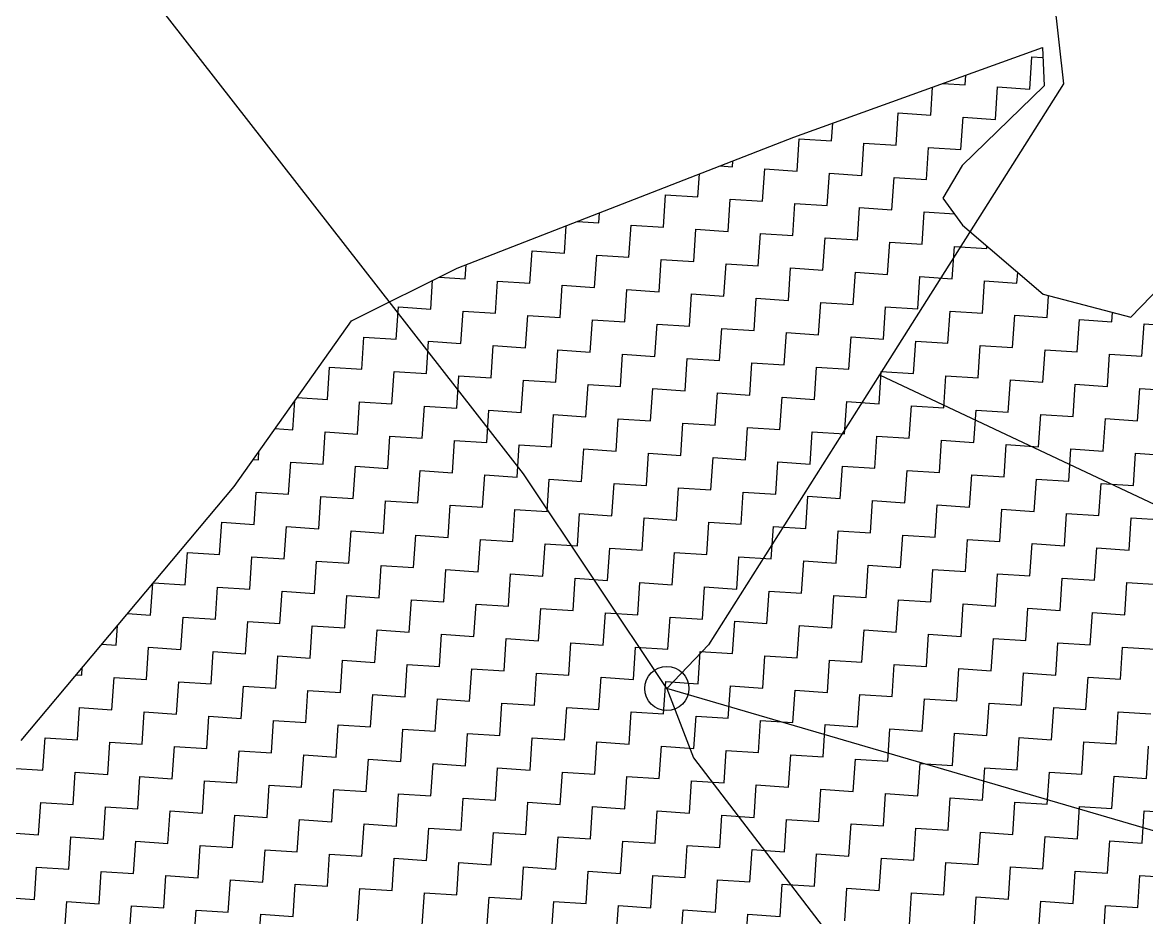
# Model space of a CAD drawing. Header units: metres. Extents: x 286068 to 287358, y 2005630 to 2007098.
# Drawn here: x 286485.4 to 286598.1, y 2006227.9 to 2006317.7 of the extents above; entities that cross this region are included whole.
import ezdxf

# ---------------------------------------------------------------- set-up
doc = ezdxf.new("R2010")
doc.units = ezdxf.units.M
doc.layers.add('POLY_HATCH', color=12, linetype='Continuous')
doc.layers.add('POLY_PARCEL', color=6, linetype='Continuous')

msp = doc.modelspace()

# ---------------------------------------------------------------- linework, layer by layer
msp.add_circle((286550.01, 2006250.86), 2.21)
at = {"layer": 'POLY_HATCH'}
for p, q in [((286562.73, 2006306.16), (286587.67, 2006315.17)), ((286587.67, 2006315.17), (286587.84, 2006311.32)), ((286587.84, 2006311.32), (286579.62, 2006303.33)), ((286528.97, 2006293.03), (286562.73, 2006306.16)), ((286579.62, 2006303.33), (286577.69, 2006300.04)), ((286577.69, 2006300.04), (286579.65, 2006297.35)), ((286596.55, 2006288.12), (286606.18, 2006298.15)), ((286579.65, 2006297.35), (286587.73, 2006290.41)), ((286518.37, 2006287.76), (286528.97, 2006293.03)), ((286587.73, 2006290.41), (286596.55, 2006288.12)), ((286506.6, 2006271.12), (286518.37, 2006287.76)), ((286485.26, 2006245.65), (286506.6, 2006271.12))]:
    msp.add_line(p, q, dxfattribs=at)
at = {"layer": 'POLY_HATCH', "linetype": 'Continuous'}
for p, q in [((286586.41, 2006310.99), (286586.62, 2006314.23)), ((286586.62, 2006314.23), (286587.71, 2006314.16)), ((286579.92, 2006311.42), (286579.99, 2006312.4)), ((286576.47, 2006308.39), (286576.65, 2006311.19)), ((286577.69, 2006311.57), (286579.92, 2006311.42)), ((286582.95, 2006307.96), (286583.16, 2006311.21)), ((286583.16, 2006311.21), (286586.41, 2006310.99)), ((286573.01, 2006305.37), (286573.22, 2006308.61)), ((286573.22, 2006308.61), (286576.47, 2006308.39)), ((286566.52, 2006305.8), (286566.64, 2006307.57)), ((286579.49, 2006304.94), (286579.71, 2006308.18)), ((286579.71, 2006308.18), (286582.95, 2006307.96)), ((286563.07, 2006302.77), (286563.28, 2006306.01)), ((286563.28, 2006306.01), (286566.52, 2006305.8)), ((286569.55, 2006302.34), (286569.77, 2006305.58)), ((286569.77, 2006305.58), (286573.01, 2006305.37)), ((286576.03, 2006301.91), (286576.25, 2006305.15)), ((286576.25, 2006305.15), (286579.49, 2006304.94)), ((286556.58, 2006303.2), (286556.62, 2006303.78)), ((286555.33, 2006303.28), (286556.58, 2006303.2)), ((286559.61, 2006299.74), (286559.83, 2006302.99)), ((286559.83, 2006302.99), (286563.07, 2006302.77)), ((286553.13, 2006300.17), (286553.28, 2006302.49)), ((286566.09, 2006299.31), (286566.31, 2006302.56)), ((286566.31, 2006302.56), (286569.55, 2006302.34)), ((286572.58, 2006298.88), (286572.79, 2006302.13)), ((286572.79, 2006302.13), (286576.03, 2006301.91)), ((286549.67, 2006297.15), (286549.88, 2006300.39)), ((286549.88, 2006300.39), (286553.13, 2006300.17)), ((286556.15, 2006296.72), (286556.37, 2006299.96)), ((286556.37, 2006299.96), (286559.61, 2006299.74)), ((286562.64, 2006296.29), (286562.85, 2006299.53)), ((286562.85, 2006299.53), (286566.09, 2006299.31)), ((286543.19, 2006297.58), (286543.25, 2006298.59)), ((286569.12, 2006295.86), (286569.34, 2006299.1)), ((286569.34, 2006299.1), (286572.58, 2006298.88)), ((286575.6, 2006295.43), (286575.82, 2006298.67)), ((286575.82, 2006298.67), (286578.84, 2006298.47)), ((286539.73, 2006294.55), (286539.91, 2006297.29)), ((286541.03, 2006297.72), (286543.19, 2006297.58)), ((286546.21, 2006294.12), (286546.43, 2006297.36)), ((286546.43, 2006297.36), (286549.67, 2006297.15)), ((286552.7, 2006293.69), (286552.91, 2006296.93)), ((286552.91, 2006296.93), (286556.15, 2006296.72)), ((286559.18, 2006293.26), (286559.4, 2006296.5)), ((286559.4, 2006296.5), (286562.64, 2006296.29)), ((286565.66, 2006292.83), (286565.88, 2006296.07)), ((286565.88, 2006296.07), (286569.12, 2006295.86)), ((286536.27, 2006291.53), (286536.49, 2006294.77)), ((286536.49, 2006294.77), (286539.73, 2006294.55)), ((286572.15, 2006292.4), (286572.36, 2006295.64)), ((286572.36, 2006295.64), (286575.6, 2006295.43)), ((286578.63, 2006291.97), (286578.85, 2006295.21)), ((286578.85, 2006295.21), (286582.09, 2006295)), ((286582.09, 2006295), (286582.1, 2006295.24)), ((286542.76, 2006291.09), (286542.97, 2006294.34)), ((286542.97, 2006294.34), (286546.21, 2006294.12)), ((286549.24, 2006290.66), (286549.45, 2006293.91)), ((286549.45, 2006293.91), (286552.7, 2006293.69)), ((286529.79, 2006291.96), (286529.88, 2006293.39)), ((286555.72, 2006290.23), (286555.94, 2006293.48)), ((286555.94, 2006293.48), (286559.18, 2006293.26)), ((286562.21, 2006289.8), (286562.42, 2006293.05)), ((286562.42, 2006293.05), (286565.66, 2006292.83)), ((286568.69, 2006289.37), (286568.91, 2006292.62)), ((286568.91, 2006292.62), (286572.15, 2006292.4)), ((286585.11, 2006291.54), (286585.19, 2006292.6)), ((286526.33, 2006288.93), (286526.52, 2006291.82)), ((286527.16, 2006292.13), (286529.79, 2006291.96)), ((286532.81, 2006288.5), (286533.03, 2006291.74)), ((286533.03, 2006291.74), (286536.27, 2006291.53)), ((286539.3, 2006288.07), (286539.51, 2006291.31)), ((286539.51, 2006291.31), (286542.76, 2006291.09)), ((286575.17, 2006288.94), (286575.39, 2006292.18)), ((286575.39, 2006292.18), (286578.63, 2006291.97)), ((286581.66, 2006288.51), (286581.87, 2006291.75)), ((286581.87, 2006291.75), (286585.11, 2006291.54)), ((286545.78, 2006287.64), (286546, 2006290.88)), ((286546, 2006290.88), (286549.24, 2006290.66)), ((286552.27, 2006287.21), (286552.48, 2006290.45)), ((286552.48, 2006290.45), (286555.72, 2006290.23)), ((286588.14, 2006288.08), (286588.29, 2006290.27)), ((286522.87, 2006285.9), (286523.09, 2006289.14)), ((286523.09, 2006289.14), (286526.33, 2006288.93)), ((286558.75, 2006286.78), (286558.96, 2006290.02)), ((286558.96, 2006290.02), (286562.21, 2006289.8)), ((286565.23, 2006286.35), (286565.45, 2006289.59)), ((286565.45, 2006289.59), (286568.69, 2006289.37)), ((286571.72, 2006285.92), (286571.93, 2006289.16)), ((286571.93, 2006289.16), (286575.17, 2006288.94)), ((286529.36, 2006285.47), (286529.57, 2006288.71)), ((286529.57, 2006288.71), (286532.81, 2006288.5)), ((286535.84, 2006285.04), (286536.06, 2006288.28)), ((286536.06, 2006288.28), (286539.3, 2006288.07)), ((286578.2, 2006285.49), (286578.42, 2006288.73)), ((286578.42, 2006288.73), (286581.66, 2006288.51)), ((286584.68, 2006285.06), (286584.9, 2006288.3)), ((286584.9, 2006288.3), (286588.14, 2006288.08)), ((286594.62, 2006287.65), (286594.69, 2006288.6)), ((286542.33, 2006284.61), (286542.54, 2006287.85)), ((286542.54, 2006287.85), (286545.78, 2006287.64)), ((286548.81, 2006284.18), (286549.02, 2006287.42)), ((286549.02, 2006287.42), (286552.27, 2006287.21)), ((286555.29, 2006283.75), (286555.51, 2006286.99)), ((286555.51, 2006286.99), (286558.75, 2006286.78)), ((286591.17, 2006284.63), (286591.38, 2006287.87)), ((286591.38, 2006287.87), (286594.62, 2006287.65)), ((286597.65, 2006284.19), (286597.87, 2006287.44)), ((286597.87, 2006287.44), (286601.11, 2006287.22)), ((286519.42, 2006282.88), (286519.63, 2006286.12)), ((286519.63, 2006286.12), (286522.87, 2006285.9)), ((286525.9, 2006282.45), (286526.12, 2006285.69)), ((286526.12, 2006285.69), (286529.36, 2006285.47)), ((286561.78, 2006283.32), (286561.99, 2006286.56)), ((286561.99, 2006286.56), (286565.23, 2006286.35)), ((286568.26, 2006282.89), (286568.48, 2006286.13)), ((286568.48, 2006286.13), (286571.72, 2006285.92)), ((286574.74, 2006282.46), (286574.96, 2006285.7)), ((286574.96, 2006285.7), (286578.2, 2006285.49)), ((286532.38, 2006282.02), (286532.6, 2006285.26)), ((286532.6, 2006285.26), (286535.84, 2006285.04)), ((286538.87, 2006281.58), (286539.08, 2006284.83)), ((286539.08, 2006284.83), (286542.33, 2006284.61)), ((286581.23, 2006282.03), (286581.44, 2006285.27)), ((286581.44, 2006285.27), (286584.68, 2006285.06)), ((286587.71, 2006281.6), (286587.93, 2006284.84)), ((286587.93, 2006284.84), (286591.17, 2006284.63)), ((286545.35, 2006281.15), (286545.57, 2006284.4)), ((286545.57, 2006284.4), (286548.81, 2006284.18)), ((286551.84, 2006280.72), (286552.05, 2006283.97)), ((286552.05, 2006283.97), (286555.29, 2006283.75)), ((286558.32, 2006280.29), (286558.53, 2006283.54)), ((286558.53, 2006283.54), (286561.78, 2006283.32)), ((286594.19, 2006281.17), (286594.41, 2006284.41)), ((286594.41, 2006284.41), (286597.65, 2006284.19)), ((286515.96, 2006279.85), (286516.18, 2006283.09)), ((286516.18, 2006283.09), (286519.42, 2006282.88)), ((286522.44, 2006279.42), (286522.66, 2006282.66)), ((286522.66, 2006282.66), (286525.9, 2006282.45)), ((286564.8, 2006279.86), (286565.02, 2006283.1)), ((286565.02, 2006283.1), (286568.26, 2006282.89)), ((286571.29, 2006279.43), (286571.5, 2006282.67)), ((286571.5, 2006282.67), (286574.74, 2006282.46)), ((286528.93, 2006278.99), (286529.14, 2006282.23)), ((286529.14, 2006282.23), (286532.38, 2006282.02)), ((286535.41, 2006278.56), (286535.63, 2006281.8)), ((286535.63, 2006281.8), (286538.87, 2006281.58)), ((286541.89, 2006278.13), (286542.11, 2006281.37)), ((286542.11, 2006281.37), (286545.35, 2006281.15)), ((286577.77, 2006279), (286577.99, 2006282.24)), ((286577.99, 2006282.24), (286581.23, 2006282.03)), ((286584.25, 2006278.57), (286584.47, 2006281.81)), ((286584.47, 2006281.81), (286587.71, 2006281.6)), ((286590.74, 2006278.14), (286590.95, 2006281.38)), ((286590.95, 2006281.38), (286594.19, 2006281.17)), ((286512.92, 2006280.05), (286515.96, 2006279.85)), ((286548.38, 2006277.7), (286548.59, 2006280.94)), ((286548.59, 2006280.94), (286551.84, 2006280.72)), ((286554.86, 2006277.27), (286555.08, 2006280.51)), ((286555.08, 2006280.51), (286558.32, 2006280.29)), ((286561.35, 2006276.84), (286561.56, 2006280.08)), ((286561.56, 2006280.08), (286564.8, 2006279.86)), ((286597.22, 2006277.71), (286597.44, 2006280.95)), ((286597.44, 2006280.95), (286600.68, 2006280.74)), ((286512.5, 2006276.82), (286512.7, 2006279.74)), ((286518.99, 2006276.39), (286519.2, 2006279.63)), ((286519.2, 2006279.63), (286522.44, 2006279.42)), ((286525.47, 2006275.96), (286525.69, 2006279.2)), ((286525.69, 2006279.2), (286528.93, 2006278.99)), ((286567.83, 2006276.41), (286568.04, 2006279.65)), ((286568.04, 2006279.65), (286571.29, 2006279.43)), ((286574.31, 2006275.98), (286574.53, 2006279.22)), ((286574.53, 2006279.22), (286577.77, 2006279)), ((286531.95, 2006275.53), (286532.17, 2006278.77)), ((286532.17, 2006278.77), (286535.41, 2006278.56)), ((286538.44, 2006275.1), (286538.65, 2006278.34)), ((286538.65, 2006278.34), (286541.89, 2006278.13)), ((286544.92, 2006274.67), (286545.14, 2006277.91)), ((286545.14, 2006277.91), (286548.38, 2006277.7)), ((286580.8, 2006275.55), (286581.01, 2006278.79)), ((286581.01, 2006278.79), (286584.25, 2006278.57)), ((286587.28, 2006275.11), (286587.5, 2006278.36)), ((286587.5, 2006278.36), (286590.74, 2006278.14)), ((286593.76, 2006274.68), (286593.98, 2006277.93)), ((286593.98, 2006277.93), (286597.22, 2006277.71)), ((286510.71, 2006276.94), (286512.5, 2006276.82)), ((286551.41, 2006274.24), (286551.62, 2006277.48)), ((286551.62, 2006277.48), (286554.86, 2006277.27)), ((286557.89, 2006273.81), (286558.1, 2006277.05)), ((286558.1, 2006277.05), (286561.35, 2006276.84)), ((286515.53, 2006273.37), (286515.74, 2006276.61)), ((286515.74, 2006276.61), (286518.99, 2006276.39)), ((286522.01, 2006272.94), (286522.23, 2006276.18)), ((286522.23, 2006276.18), (286525.47, 2006275.96)), ((286528.5, 2006272.5), (286528.71, 2006275.75)), ((286528.71, 2006275.75), (286531.95, 2006275.53)), ((286564.37, 2006273.38), (286564.59, 2006276.62)), ((286564.59, 2006276.62), (286567.83, 2006276.41)), ((286570.86, 2006272.95), (286571.07, 2006276.19)), ((286571.07, 2006276.19), (286574.31, 2006275.98)), ((286577.34, 2006272.52), (286577.55, 2006275.76)), ((286577.55, 2006275.76), (286580.8, 2006275.55)), ((286509.05, 2006273.8), (286509.1, 2006274.66)), ((286534.98, 2006272.07), (286535.2, 2006275.32)), ((286535.2, 2006275.32), (286538.44, 2006275.1)), ((286541.46, 2006271.64), (286541.68, 2006274.89)), ((286541.68, 2006274.89), (286544.92, 2006274.67)), ((286547.95, 2006271.21), (286548.16, 2006274.46)), ((286548.16, 2006274.46), (286551.41, 2006274.24)), ((286583.82, 2006272.09), (286584.04, 2006275.33)), ((286584.04, 2006275.33), (286587.28, 2006275.11)), ((286590.31, 2006271.66), (286590.52, 2006274.9)), ((286590.52, 2006274.9), (286593.76, 2006274.68)), ((286596.79, 2006271.23), (286597.01, 2006274.47)), ((286597.01, 2006274.47), (286600.25, 2006274.25)), ((286508.51, 2006273.83), (286509.05, 2006273.8)), ((286512.07, 2006270.34), (286512.29, 2006273.58)), ((286512.29, 2006273.58), (286515.53, 2006273.37)), ((286554.43, 2006270.78), (286554.65, 2006274.02)), ((286554.65, 2006274.02), (286557.89, 2006273.81)), ((286560.92, 2006270.35), (286561.13, 2006273.59)), ((286561.13, 2006273.59), (286564.37, 2006273.38)), ((286518.56, 2006269.91), (286518.77, 2006273.15)), ((286518.77, 2006273.15), (286522.01, 2006272.94)), ((286525.04, 2006269.48), (286525.26, 2006272.72)), ((286525.26, 2006272.72), (286528.5, 2006272.5)), ((286531.52, 2006269.05), (286531.74, 2006272.29)), ((286531.74, 2006272.29), (286534.98, 2006272.07)), ((286567.4, 2006269.92), (286567.61, 2006273.16)), ((286567.61, 2006273.16), (286570.86, 2006272.95)), ((286573.88, 2006269.49), (286574.1, 2006272.73)), ((286574.1, 2006272.73), (286577.34, 2006272.52)), ((286580.37, 2006269.06), (286580.58, 2006272.3)), ((286580.58, 2006272.3), (286583.82, 2006272.09)), ((286538.01, 2006268.62), (286538.22, 2006271.86)), ((286538.22, 2006271.86), (286541.46, 2006271.64)), ((286544.49, 2006268.19), (286544.71, 2006271.43)), ((286544.71, 2006271.43), (286547.95, 2006271.21)), ((286586.85, 2006268.63), (286587.07, 2006271.87)), ((286587.07, 2006271.87), (286590.31, 2006271.66)), ((286593.33, 2006268.2), (286593.55, 2006271.44)), ((286593.55, 2006271.44), (286596.79, 2006271.23)), ((286508.62, 2006267.31), (286508.83, 2006270.55)), ((286508.83, 2006270.55), (286512.07, 2006270.34)), ((286515.1, 2006266.88), (286515.31, 2006270.12)), ((286515.31, 2006270.12), (286518.56, 2006269.91)), ((286550.97, 2006267.76), (286551.19, 2006271)), ((286551.19, 2006271), (286554.43, 2006270.78)), ((286557.46, 2006267.33), (286557.67, 2006270.57)), ((286557.67, 2006270.57), (286560.92, 2006270.35)), ((286563.94, 2006266.9), (286564.16, 2006270.14)), ((286564.16, 2006270.14), (286567.4, 2006269.92)), ((286521.58, 2006266.45), (286521.8, 2006269.69)), ((286521.8, 2006269.69), (286525.04, 2006269.48)), ((286528.07, 2006266.02), (286528.28, 2006269.26)), ((286528.28, 2006269.26), (286531.52, 2006269.05)), ((286534.55, 2006265.59), (286534.77, 2006268.83)), ((286534.77, 2006268.83), (286538.01, 2006268.62)), ((286570.43, 2006266.47), (286570.64, 2006269.71)), ((286570.64, 2006269.71), (286573.88, 2006269.49)), ((286576.91, 2006266.03), (286577.12, 2006269.28)), ((286577.12, 2006269.28), (286580.37, 2006269.06)), ((286583.39, 2006265.6), (286583.61, 2006268.85)), ((286583.61, 2006268.85), (286586.85, 2006268.63)), ((286541.03, 2006265.16), (286541.25, 2006268.4)), ((286541.25, 2006268.4), (286544.49, 2006268.19)), ((286547.52, 2006264.73), (286547.73, 2006267.97)), ((286547.73, 2006267.97), (286550.97, 2006267.76)), ((286589.88, 2006265.17), (286590.09, 2006268.42)), ((286590.09, 2006268.42), (286593.33, 2006268.2)), ((286596.36, 2006264.74), (286596.58, 2006267.99)), ((286596.58, 2006267.99), (286599.82, 2006267.77)), ((286505.16, 2006264.29), (286505.37, 2006267.53)), ((286505.37, 2006267.53), (286508.62, 2006267.31)), ((286511.64, 2006263.86), (286511.86, 2006267.1)), ((286511.86, 2006267.1), (286515.1, 2006266.88)), ((286518.13, 2006263.42), (286518.34, 2006266.67)), ((286518.34, 2006266.67), (286521.58, 2006266.45)), ((286554, 2006264.3), (286554.22, 2006267.54)), ((286554.22, 2006267.54), (286557.46, 2006267.33)), ((286560.48, 2006263.87), (286560.7, 2006267.11)), ((286560.7, 2006267.11), (286563.94, 2006266.9)), ((286566.97, 2006263.44), (286567.18, 2006266.68)), ((286567.18, 2006266.68), (286570.43, 2006266.47)), ((286524.61, 2006262.99), (286524.82, 2006266.24)), ((286524.82, 2006266.24), (286528.07, 2006266.02)), ((286531.09, 2006262.56), (286531.31, 2006265.81)), ((286531.31, 2006265.81), (286534.55, 2006265.59)), ((286537.58, 2006262.13), (286537.79, 2006265.38)), ((286537.79, 2006265.38), (286541.03, 2006265.16)), ((286573.45, 2006263.01), (286573.67, 2006266.25)), ((286573.67, 2006266.25), (286576.91, 2006266.03)), ((286579.94, 2006262.58), (286580.15, 2006265.82)), ((286580.15, 2006265.82), (286583.39, 2006265.6)), ((286586.42, 2006262.15), (286586.63, 2006265.39)), ((286586.63, 2006265.39), (286589.88, 2006265.17)), ((286501.7, 2006261.26), (286501.92, 2006264.5)), ((286501.92, 2006264.5), (286505.16, 2006264.29)), ((286544.06, 2006261.7), (286544.28, 2006264.95)), ((286544.28, 2006264.95), (286547.52, 2006264.73)), ((286550.54, 2006261.27), (286550.76, 2006264.51)), ((286550.76, 2006264.51), (286554, 2006264.3)), ((286592.9, 2006261.72), (286593.12, 2006264.96)), ((286593.12, 2006264.96), (286596.36, 2006264.74)), ((286508.19, 2006260.83), (286508.4, 2006264.07)), ((286508.4, 2006264.07), (286511.64, 2006263.86)), ((286514.67, 2006260.4), (286514.88, 2006263.64)), ((286514.88, 2006263.64), (286518.13, 2006263.42)), ((286521.15, 2006259.97), (286521.37, 2006263.21)), ((286521.37, 2006263.21), (286524.61, 2006262.99)), ((286557.03, 2006260.84), (286557.24, 2006264.08)), ((286557.24, 2006264.08), (286560.48, 2006263.87)), ((286563.51, 2006260.41), (286563.73, 2006263.65)), ((286563.73, 2006263.65), (286566.97, 2006263.44)), ((286570, 2006259.98), (286570.21, 2006263.22)), ((286570.21, 2006263.22), (286573.45, 2006263.01)), ((286527.64, 2006259.54), (286527.85, 2006262.78)), ((286527.85, 2006262.78), (286531.09, 2006262.56)), ((286534.12, 2006259.11), (286534.34, 2006262.35)), ((286534.34, 2006262.35), (286537.58, 2006262.13)), ((286576.48, 2006259.55), (286576.69, 2006262.79)), ((286576.69, 2006262.79), (286579.94, 2006262.58)), ((286582.96, 2006259.12), (286583.18, 2006262.36)), ((286583.18, 2006262.36), (286586.42, 2006262.15)), ((286498.24, 2006258.23), (286498.45, 2006261.4)), ((286498.51, 2006261.47), (286501.7, 2006261.26)), ((286504.73, 2006257.8), (286504.94, 2006261.04)), ((286504.94, 2006261.04), (286508.19, 2006260.83)), ((286540.6, 2006258.68), (286540.82, 2006261.92)), ((286540.82, 2006261.92), (286544.06, 2006261.7)), ((286547.09, 2006258.25), (286547.3, 2006261.49)), ((286547.3, 2006261.49), (286550.54, 2006261.27)), ((286553.57, 2006257.82), (286553.79, 2006261.06)), ((286553.79, 2006261.06), (286557.03, 2006260.84)), ((286589.45, 2006258.69), (286589.66, 2006261.93)), ((286589.66, 2006261.93), (286592.9, 2006261.72)), ((286595.93, 2006258.26), (286596.15, 2006261.5)), ((286596.15, 2006261.5), (286599.39, 2006261.29)), ((286511.21, 2006257.37), (286511.43, 2006260.61)), ((286511.43, 2006260.61), (286514.67, 2006260.4)), ((286517.7, 2006256.94), (286517.91, 2006260.18)), ((286517.91, 2006260.18), (286521.15, 2006259.97)), ((286524.18, 2006256.51), (286524.39, 2006259.75)), ((286524.39, 2006259.75), (286527.64, 2006259.54)), ((286560.05, 2006257.39), (286560.27, 2006260.63)), ((286560.27, 2006260.63), (286563.51, 2006260.41)), ((286566.54, 2006256.95), (286566.75, 2006260.2)), ((286566.75, 2006260.2), (286570, 2006259.98)), ((286573.02, 2006256.52), (286573.24, 2006259.77)), ((286573.24, 2006259.77), (286576.48, 2006259.55)), ((286530.66, 2006256.08), (286530.88, 2006259.32)), ((286530.88, 2006259.32), (286534.12, 2006259.11)), ((286537.15, 2006255.65), (286537.36, 2006258.89)), ((286537.36, 2006258.89), (286540.6, 2006258.68)), ((286579.51, 2006256.09), (286579.72, 2006259.34)), ((286579.72, 2006259.34), (286582.96, 2006259.12)), ((286585.99, 2006255.66), (286586.2, 2006258.91)), ((286586.2, 2006258.91), (286589.45, 2006258.69)), ((286495.93, 2006258.39), (286498.24, 2006258.23)), ((286501.27, 2006254.78), (286501.49, 2006258.02)), ((286501.49, 2006258.02), (286504.73, 2006257.8)), ((286507.75, 2006254.35), (286507.97, 2006257.59)), ((286507.97, 2006257.59), (286511.21, 2006257.37)), ((286543.63, 2006255.22), (286543.85, 2006258.46)), ((286543.85, 2006258.46), (286547.09, 2006258.25)), ((286550.11, 2006254.79), (286550.33, 2006258.03)), ((286550.33, 2006258.03), (286553.57, 2006257.82)), ((286556.6, 2006254.36), (286556.81, 2006257.6)), ((286556.81, 2006257.6), (286560.05, 2006257.39)), ((286592.47, 2006255.23), (286592.69, 2006258.48)), ((286592.69, 2006258.48), (286595.93, 2006258.26)), ((286494.79, 2006255.21), (286494.92, 2006257.18)), ((286514.24, 2006253.91), (286514.45, 2006257.16)), ((286514.45, 2006257.16), (286517.7, 2006256.94)), ((286520.72, 2006253.48), (286520.94, 2006256.73)), ((286520.94, 2006256.73), (286524.18, 2006256.51)), ((286563.08, 2006253.93), (286563.3, 2006257.17)), ((286563.3, 2006257.17), (286566.54, 2006256.95)), ((286569.56, 2006253.5), (286569.78, 2006256.74)), ((286569.78, 2006256.74), (286573.02, 2006256.52)), ((286493.35, 2006255.3), (286494.79, 2006255.21)), ((286527.21, 2006253.05), (286527.42, 2006256.3)), ((286527.42, 2006256.3), (286530.66, 2006256.08)), ((286533.69, 2006252.62), (286533.9, 2006255.87)), ((286533.9, 2006255.87), (286537.15, 2006255.65)), ((286540.17, 2006252.19), (286540.39, 2006255.43)), ((286540.39, 2006255.43), (286543.63, 2006255.22)), ((286576.05, 2006253.07), (286576.26, 2006256.31)), ((286576.26, 2006256.31), (286579.51, 2006256.09)), ((286582.53, 2006252.64), (286582.75, 2006255.88)), ((286582.75, 2006255.88), (286585.99, 2006255.66)), ((286589.02, 2006252.21), (286589.23, 2006255.45)), ((286589.23, 2006255.45), (286592.47, 2006255.23)), ((286497.81, 2006251.75), (286498.03, 2006254.99)), ((286498.03, 2006254.99), (286501.27, 2006254.78)), ((286504.3, 2006251.32), (286504.51, 2006254.56)), ((286504.51, 2006254.56), (286507.75, 2006254.35)), ((286510.78, 2006250.89), (286511, 2006254.13)), ((286511, 2006254.13), (286514.24, 2006253.91)), ((286546.66, 2006251.76), (286546.87, 2006255)), ((286546.87, 2006255), (286550.11, 2006254.79)), ((286553.14, 2006251.33), (286553.36, 2006254.57)), ((286553.36, 2006254.57), (286556.6, 2006254.36)), ((286559.62, 2006250.9), (286559.84, 2006254.14)), ((286559.84, 2006254.14), (286563.08, 2006253.93)), ((286595.5, 2006251.78), (286595.71, 2006255.02)), ((286595.71, 2006255.02), (286598.96, 2006254.8)), ((286517.27, 2006250.46), (286517.48, 2006253.7)), ((286517.48, 2006253.7), (286520.72, 2006253.48)), ((286523.75, 2006250.03), (286523.96, 2006253.27)), ((286523.96, 2006253.27), (286527.21, 2006253.05)), ((286566.11, 2006250.47), (286566.32, 2006253.71)), ((286566.32, 2006253.71), (286569.56, 2006253.5)), ((286572.59, 2006250.04), (286572.81, 2006253.28)), ((286572.81, 2006253.28), (286576.05, 2006253.07)), ((286490.76, 2006252.22), (286491.33, 2006252.18)), ((286491.33, 2006252.18), (286491.38, 2006252.96)), ((286494.36, 2006248.72), (286494.57, 2006251.96)), ((286494.57, 2006251.96), (286497.81, 2006251.75)), ((286530.23, 2006249.6), (286530.45, 2006252.84)), ((286530.45, 2006252.84), (286533.69, 2006252.62)), ((286536.72, 2006249.17), (286536.93, 2006252.41)), ((286536.93, 2006252.41), (286540.17, 2006252.19)), ((286543.2, 2006248.74), (286543.42, 2006251.98)), ((286543.42, 2006251.98), (286546.66, 2006251.76)), ((286579.08, 2006249.61), (286579.29, 2006252.85)), ((286579.29, 2006252.85), (286582.53, 2006252.64)), ((286585.56, 2006249.18), (286585.77, 2006252.42)), ((286585.77, 2006252.42), (286589.02, 2006252.21)), ((286592.04, 2006248.75), (286592.26, 2006251.99)), ((286592.26, 2006251.99), (286595.5, 2006251.78)), ((286500.84, 2006248.29), (286501.06, 2006251.53)), ((286501.06, 2006251.53), (286504.3, 2006251.32)), ((286507.32, 2006247.86), (286507.54, 2006251.1)), ((286507.54, 2006251.1), (286510.78, 2006250.89)), ((286549.68, 2006248.31), (286549.9, 2006251.55)), ((286549.9, 2006251.55), (286553.14, 2006251.33)), ((286556.17, 2006247.88), (286556.38, 2006251.12)), ((286556.38, 2006251.12), (286559.62, 2006250.9)), ((286513.81, 2006247.43), (286514.02, 2006250.67)), ((286514.02, 2006250.67), (286517.27, 2006250.46)), ((286520.29, 2006247), (286520.51, 2006250.24)), ((286520.51, 2006250.24), (286523.75, 2006250.03)), ((286526.78, 2006246.57), (286526.99, 2006249.81)), ((286526.99, 2006249.81), (286530.23, 2006249.6)), ((286562.65, 2006247.44), (286562.87, 2006250.69)), ((286562.87, 2006250.69), (286566.11, 2006250.47)), ((286569.13, 2006247.01), (286569.35, 2006250.26)), ((286569.35, 2006250.26), (286572.59, 2006250.04)), ((286575.62, 2006246.58), (286575.83, 2006249.83)), ((286575.83, 2006249.83), (286579.08, 2006249.61)), ((286490.9, 2006245.7), (286491.12, 2006248.94)), ((286491.12, 2006248.94), (286494.36, 2006248.72)), ((286497.38, 2006245.27), (286497.6, 2006248.51)), ((286497.6, 2006248.51), (286500.84, 2006248.29)), ((286533.26, 2006246.14), (286533.47, 2006249.38)), ((286533.47, 2006249.38), (286536.72, 2006249.17)), ((286539.74, 2006245.71), (286539.96, 2006248.95)), ((286539.96, 2006248.95), (286543.2, 2006248.74)), ((286546.23, 2006245.28), (286546.44, 2006248.52)), ((286546.44, 2006248.52), (286549.68, 2006248.31)), ((286582.1, 2006246.15), (286582.32, 2006249.4)), ((286582.32, 2006249.4), (286585.56, 2006249.18)), ((286588.59, 2006245.72), (286588.8, 2006248.96)), ((286588.8, 2006248.96), (286592.04, 2006248.75)), ((286595.07, 2006245.29), (286595.28, 2006248.53)), ((286595.28, 2006248.53), (286598.53, 2006248.32)), ((286503.87, 2006244.83), (286504.08, 2006248.08)), ((286504.08, 2006248.08), (286507.32, 2006247.86)), ((286510.35, 2006244.4), (286510.57, 2006247.65)), ((286510.57, 2006247.65), (286513.81, 2006247.43)), ((286552.71, 2006244.85), (286552.93, 2006248.09)), ((286552.93, 2006248.09), (286556.17, 2006247.88)), ((286559.19, 2006244.42), (286559.41, 2006247.66)), ((286559.41, 2006247.66), (286562.65, 2006247.44)), ((286516.83, 2006243.97), (286517.05, 2006247.22)), ((286517.05, 2006247.22), (286520.29, 2006247)), ((286523.32, 2006243.54), (286523.53, 2006246.79)), ((286523.53, 2006246.79), (286526.78, 2006246.57)), ((286529.8, 2006243.11), (286530.02, 2006246.35)), ((286530.02, 2006246.35), (286533.26, 2006246.14)), ((286565.68, 2006243.99), (286565.89, 2006247.23)), ((286565.89, 2006247.23), (286569.13, 2006247.01)), ((286572.16, 2006243.56), (286572.38, 2006246.8)), ((286572.38, 2006246.8), (286575.62, 2006246.58)), ((286578.64, 2006243.13), (286578.86, 2006246.37)), ((286578.86, 2006246.37), (286582.1, 2006246.15)), ((286487.44, 2006242.67), (286487.66, 2006245.91)), ((286487.66, 2006245.91), (286490.9, 2006245.7)), ((286493.93, 2006242.24), (286494.14, 2006245.48)), ((286494.14, 2006245.48), (286497.38, 2006245.27)), ((286536.29, 2006242.68), (286536.5, 2006245.92)), ((286536.5, 2006245.92), (286539.74, 2006245.71)), ((286542.77, 2006242.25), (286542.98, 2006245.49)), ((286542.98, 2006245.49), (286546.23, 2006245.28)), ((286585.13, 2006242.7), (286585.34, 2006245.94)), ((286585.34, 2006245.94), (286588.59, 2006245.72)), ((286591.61, 2006242.27), (286591.83, 2006245.51)), ((286591.83, 2006245.51), (286595.07, 2006245.29)), ((286500.41, 2006241.81), (286500.63, 2006245.05)), ((286500.63, 2006245.05), (286503.87, 2006244.83)), ((286506.89, 2006241.38), (286507.11, 2006244.62)), ((286507.11, 2006244.62), (286510.35, 2006244.4)), ((286513.38, 2006240.95), (286513.59, 2006244.19)), ((286513.59, 2006244.19), (286516.83, 2006243.97)), ((286549.25, 2006241.82), (286549.47, 2006245.06)), ((286549.47, 2006245.06), (286552.71, 2006244.85)), ((286555.74, 2006241.39), (286555.95, 2006244.63)), ((286555.95, 2006244.63), (286559.19, 2006244.42)), ((286562.22, 2006240.96), (286562.44, 2006244.2)), ((286562.44, 2006244.2), (286565.68, 2006243.99)), ((286598.1, 2006241.84), (286598.31, 2006245.08)), ((286484.2, 2006242.88), (286487.44, 2006242.67)), ((286519.86, 2006240.52), (286520.08, 2006243.76)), ((286520.08, 2006243.76), (286523.32, 2006243.54)), ((286526.35, 2006240.09), (286526.56, 2006243.33)), ((286526.56, 2006243.33), (286529.8, 2006243.11)), ((286532.83, 2006239.66), (286533.04, 2006242.9)), ((286533.04, 2006242.9), (286536.29, 2006242.68)), ((286568.7, 2006240.53), (286568.92, 2006243.77)), ((286568.92, 2006243.77), (286572.16, 2006243.56)), ((286575.19, 2006240.1), (286575.4, 2006243.34)), ((286575.4, 2006243.34), (286578.64, 2006243.13)), ((286581.67, 2006239.67), (286581.89, 2006242.91)), ((286581.89, 2006242.91), (286585.13, 2006242.7)), ((286490.47, 2006239.21), (286490.68, 2006242.45)), ((286490.68, 2006242.45), (286493.93, 2006242.24)), ((286496.95, 2006238.78), (286497.17, 2006242.02)), ((286497.17, 2006242.02), (286500.41, 2006241.81)), ((286539.31, 2006239.23), (286539.53, 2006242.47)), ((286539.53, 2006242.47), (286542.77, 2006242.25)), ((286545.8, 2006238.8), (286546.01, 2006242.04)), ((286546.01, 2006242.04), (286549.25, 2006241.82)), ((286588.16, 2006239.24), (286588.37, 2006242.48)), ((286588.37, 2006242.48), (286591.61, 2006242.27)), ((286594.64, 2006238.81), (286594.85, 2006242.05)), ((286594.85, 2006242.05), (286598.1, 2006241.84)), ((286503.44, 2006238.35), (286503.65, 2006241.59)), ((286503.65, 2006241.59), (286506.89, 2006241.38)), ((286509.92, 2006237.92), (286510.14, 2006241.16)), ((286510.14, 2006241.16), (286513.38, 2006240.95)), ((286516.4, 2006237.49), (286516.62, 2006240.73)), ((286516.62, 2006240.73), (286519.86, 2006240.52)), ((286552.28, 2006238.36), (286552.49, 2006241.61)), ((286552.49, 2006241.61), (286555.74, 2006241.39)), ((286558.76, 2006237.93), (286558.98, 2006241.18)), ((286558.98, 2006241.18), (286562.22, 2006240.96)), ((286565.25, 2006237.5), (286565.46, 2006240.75)), ((286565.46, 2006240.75), (286568.7, 2006240.53)), ((286522.89, 2006237.06), (286523.1, 2006240.3)), ((286523.1, 2006240.3), (286526.35, 2006240.09)), ((286529.37, 2006236.63), (286529.59, 2006239.87)), ((286529.59, 2006239.87), (286532.83, 2006239.66)), ((286571.73, 2006237.07), (286571.95, 2006240.32)), ((286571.95, 2006240.32), (286575.19, 2006240.1)), ((286578.21, 2006236.64), (286578.43, 2006239.89)), ((286578.43, 2006239.89), (286581.67, 2006239.67)), ((286584.7, 2006236.21), (286584.91, 2006239.45)), ((286584.91, 2006239.45), (286588.16, 2006239.24)), ((286487.01, 2006236.19), (286487.23, 2006239.43)), ((286487.23, 2006239.43), (286490.47, 2006239.21)), ((286493.5, 2006235.75), (286493.71, 2006239)), ((286493.71, 2006239), (286496.95, 2006238.78)), ((286499.98, 2006235.32), (286500.2, 2006238.57)), ((286500.2, 2006238.57), (286503.44, 2006238.35)), ((286535.86, 2006236.2), (286536.07, 2006239.44)), ((286536.07, 2006239.44), (286539.31, 2006239.23)), ((286542.34, 2006235.77), (286542.55, 2006239.01)), ((286542.55, 2006239.01), (286545.8, 2006238.8)), ((286548.82, 2006235.34), (286549.04, 2006238.58)), ((286549.04, 2006238.58), (286552.28, 2006238.36)), ((286591.18, 2006235.78), (286591.4, 2006239.02)), ((286591.4, 2006239.02), (286594.64, 2006238.81)), ((286597.67, 2006235.35), (286597.88, 2006238.59)), ((286597.88, 2006238.59), (286601.12, 2006238.38)), ((286506.46, 2006234.89), (286506.68, 2006238.14)), ((286506.68, 2006238.14), (286509.92, 2006237.92)), ((286512.95, 2006234.46), (286513.16, 2006237.71)), ((286513.16, 2006237.71), (286516.4, 2006237.49)), ((286519.43, 2006234.03), (286519.65, 2006237.28)), ((286519.65, 2006237.28), (286522.89, 2006237.06)), ((286555.31, 2006234.91), (286555.52, 2006238.15)), ((286555.52, 2006238.15), (286558.76, 2006237.93)), ((286561.79, 2006234.48), (286562.01, 2006237.72)), ((286562.01, 2006237.72), (286565.25, 2006237.5)), ((286568.27, 2006234.05), (286568.49, 2006237.29)), ((286568.49, 2006237.29), (286571.73, 2006237.07)), ((286483.77, 2006236.4), (286487.01, 2006236.19)), ((286525.91, 2006233.6), (286526.13, 2006236.84)), ((286526.13, 2006236.84), (286529.37, 2006236.63)), ((286532.4, 2006233.17), (286532.61, 2006236.41)), ((286532.61, 2006236.41), (286535.86, 2006236.2)), ((286574.76, 2006233.62), (286574.97, 2006236.86)), ((286574.97, 2006236.86), (286578.21, 2006236.64)), ((286581.24, 2006233.19), (286581.46, 2006236.43)), ((286581.46, 2006236.43), (286584.7, 2006236.21)), ((286490.04, 2006232.73), (286490.25, 2006235.97)), ((286490.25, 2006235.97), (286493.5, 2006235.75)), ((286496.52, 2006232.3), (286496.74, 2006235.54)), ((286496.74, 2006235.54), (286499.98, 2006235.32)), ((286503.01, 2006231.87), (286503.22, 2006235.11)), ((286503.22, 2006235.11), (286506.46, 2006234.89)), ((286538.88, 2006232.74), (286539.1, 2006235.98)), ((286539.1, 2006235.98), (286542.34, 2006235.77)), ((286545.37, 2006232.31), (286545.58, 2006235.55)), ((286545.58, 2006235.55), (286548.82, 2006235.34)), ((286551.85, 2006231.88), (286552.06, 2006235.12)), ((286552.06, 2006235.12), (286555.31, 2006234.91)), ((286587.72, 2006232.76), (286587.94, 2006236)), ((286587.94, 2006236), (286591.18, 2006235.78)), ((286594.21, 2006232.33), (286594.42, 2006235.57)), ((286594.42, 2006235.57), (286597.67, 2006235.35)), ((286509.49, 2006231.44), (286509.71, 2006234.68)), ((286509.71, 2006234.68), (286512.95, 2006234.46)), ((286515.97, 2006231.01), (286516.19, 2006234.25)), ((286516.19, 2006234.25), (286519.43, 2006234.03)), ((286522.46, 2006230.58), (286522.67, 2006233.82)), ((286522.67, 2006233.82), (286525.91, 2006233.6)), ((286558.33, 2006231.45), (286558.55, 2006234.69)), ((286558.55, 2006234.69), (286561.79, 2006234.48)), ((286564.82, 2006231.02), (286565.03, 2006234.26)), ((286565.03, 2006234.26), (286568.27, 2006234.05)), ((286571.3, 2006230.59), (286571.52, 2006233.83)), ((286571.52, 2006233.83), (286574.76, 2006233.62)), ((286486.58, 2006229.7), (286486.8, 2006232.94)), ((286486.8, 2006232.94), (286490.04, 2006232.73)), ((286528.94, 2006230.15), (286529.16, 2006233.39)), ((286529.16, 2006233.39), (286532.4, 2006233.17)), ((286535.42, 2006229.72), (286535.64, 2006232.96)), ((286535.64, 2006232.96), (286538.88, 2006232.74)), ((286577.78, 2006230.16), (286578, 2006233.4)), ((286578, 2006233.4), (286581.24, 2006233.19)), ((286584.27, 2006229.73), (286584.48, 2006232.97)), ((286584.48, 2006232.97), (286587.72, 2006232.76)), ((286493.07, 2006229.27), (286493.28, 2006232.51)), ((286493.28, 2006232.51), (286496.52, 2006232.3)), ((286499.55, 2006228.84), (286499.76, 2006232.08)), ((286499.76, 2006232.08), (286503.01, 2006231.87)), ((286506.03, 2006228.41), (286506.25, 2006231.65)), ((286506.25, 2006231.65), (286509.49, 2006231.44)), ((286541.91, 2006229.28), (286542.12, 2006232.53)), ((286542.12, 2006232.53), (286545.37, 2006232.31)), ((286548.39, 2006228.85), (286548.61, 2006232.1)), ((286548.61, 2006232.1), (286551.85, 2006231.88)), ((286554.88, 2006228.42), (286555.09, 2006231.67)), ((286555.09, 2006231.67), (286558.33, 2006231.45)), ((286590.75, 2006229.3), (286590.97, 2006232.54)), ((286590.97, 2006232.54), (286594.21, 2006232.33)), ((286597.23, 2006228.87), (286597.45, 2006232.11)), ((286597.45, 2006232.11), (286600.69, 2006231.89)), ((286512.52, 2006227.98), (286512.73, 2006231.22)), ((286512.73, 2006231.22), (286515.97, 2006231.01)), ((286519, 2006227.55), (286519.22, 2006230.79)), ((286519.22, 2006230.79), (286522.46, 2006230.58)), ((286561.36, 2006227.99), (286561.57, 2006231.24)), ((286561.57, 2006231.24), (286564.82, 2006231.02)), ((286567.84, 2006227.56), (286568.06, 2006230.81)), ((286568.06, 2006230.81), (286571.3, 2006230.59)), ((286483.34, 2006229.92), (286486.58, 2006229.7)), ((286489.61, 2006226.24), (286489.82, 2006229.49)), ((286489.82, 2006229.49), (286493.07, 2006229.27)), ((286525.48, 2006227.12), (286525.7, 2006230.36)), ((286525.7, 2006230.36), (286528.94, 2006230.15)), ((286531.97, 2006226.69), (286532.18, 2006229.93)), ((286532.18, 2006229.93), (286535.42, 2006229.72)), ((286538.45, 2006226.26), (286538.67, 2006229.5)), ((286538.67, 2006229.5), (286541.91, 2006229.28)), ((286574.33, 2006227.13), (286574.54, 2006230.37)), ((286574.54, 2006230.37), (286577.78, 2006230.16)), ((286580.81, 2006226.7), (286581.03, 2006229.94)), ((286581.03, 2006229.94), (286584.27, 2006229.73)), ((286587.29, 2006226.27), (286587.51, 2006229.51)), ((286587.51, 2006229.51), (286590.75, 2006229.3)), ((286496.09, 2006225.81), (286496.31, 2006229.06)), ((286496.31, 2006229.06), (286499.55, 2006228.84)), ((286502.58, 2006225.38), (286502.79, 2006228.63)), ((286502.79, 2006228.63), (286506.03, 2006228.41)), ((286509.06, 2006224.95), (286509.28, 2006228.2)), ((286509.28, 2006228.2), (286512.52, 2006227.98)), ((286544.94, 2006225.83), (286545.15, 2006229.07)), ((286545.15, 2006229.07), (286548.39, 2006228.85)), ((286551.42, 2006225.4), (286551.63, 2006228.64)), ((286551.63, 2006228.64), (286554.88, 2006228.42)), ((286557.9, 2006224.97), (286558.12, 2006228.21)), ((286558.12, 2006228.21), (286561.36, 2006227.99)), ((286593.78, 2006225.84), (286593.99, 2006229.08)), ((286593.99, 2006229.08), (286597.23, 2006228.87))]:
    msp.add_line(p, q, dxfattribs=at)
at = {"layer": 'POLY_PARCEL'}
for p, q in [((286587.5, 2006332.07), (286589.77, 2006311.53)), ((286535.63, 2006272.41), (286493.39, 2006326.61)), ((286589.77, 2006311.53), (286571.32, 2006282.34)), ((286571.32, 2006282.34), (286554.17, 2006255.23)), ((286571.32, 2006282.34), (286607.93, 2006265.07)), ((286550.01, 2006250.86), (286535.63, 2006272.41)), ((286554.17, 2006255.23), (286550.01, 2006250.86)), ((286627.74, 2006228.12), (286550.01, 2006250.86)), ((286550.01, 2006250.86), (286552.68, 2006243.9)), ((286552.68, 2006243.9), (286631.23, 2006141.34))]:
    msp.add_line(p, q, dxfattribs=at)

doc.saveas('drawing.dxf')
